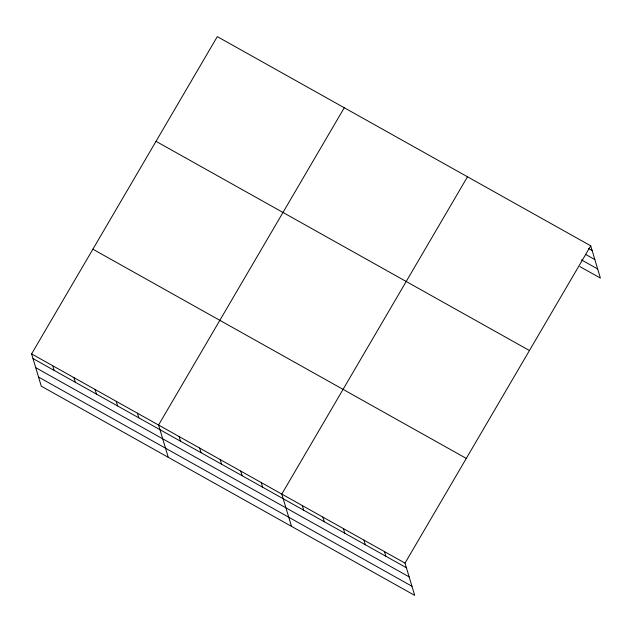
<?xml version="1.0" encoding="UTF-8"?>
<svg xmlns="http://www.w3.org/2000/svg" width="632" height="632" viewBox="0 0 632 632"><rect width="100%" height="100%" fill="white"/><g stroke="black" fill="none" stroke-linecap="round" stroke-linejoin="round"><path stroke-width="0.95" d="M31.6 353.912L405.017 563.12L414.695 595.376L41.278 386.176L31.6 353.912L217.305 36.624L590.723 245.824L600.4 278.088L579.86 266.586M344.266 107.756L158.561 425.044L168.238 457.299M467.49 176.794L281.785 494.082L291.471 526.337M405.017 563.12L590.723 245.824M588.692 248.55L592.113 250.47M585.437 254.309L594.846 259.578M581.408 259.863L597.667 268.971M156.025 141.331L529.442 350.531M92.88 249.206L466.298 458.413M32.99 358.549L406.408 567.757M35.724 367.666L409.141 576.874M38.544 377.059L411.961 586.259M384.477 551.61L385.868 556.247M363.937 540.107L365.336 544.745M343.405 528.597L344.796 533.234M322.865 517.095L324.255 521.732M302.325 505.584L303.716 510.222M261.253 482.572L262.643 487.209M240.713 471.069L242.103 475.706M220.173 459.559L221.563 464.196M199.641 448.056L201.031 452.694M179.101 436.546L180.491 441.183M137.405 413.186L138.795 417.823M116.241 401.328L117.631 405.973M95.084 389.478L96.475 394.115M73.92 377.62L75.311 382.257M52.764 365.77L54.154 370.407"/></g></svg>
